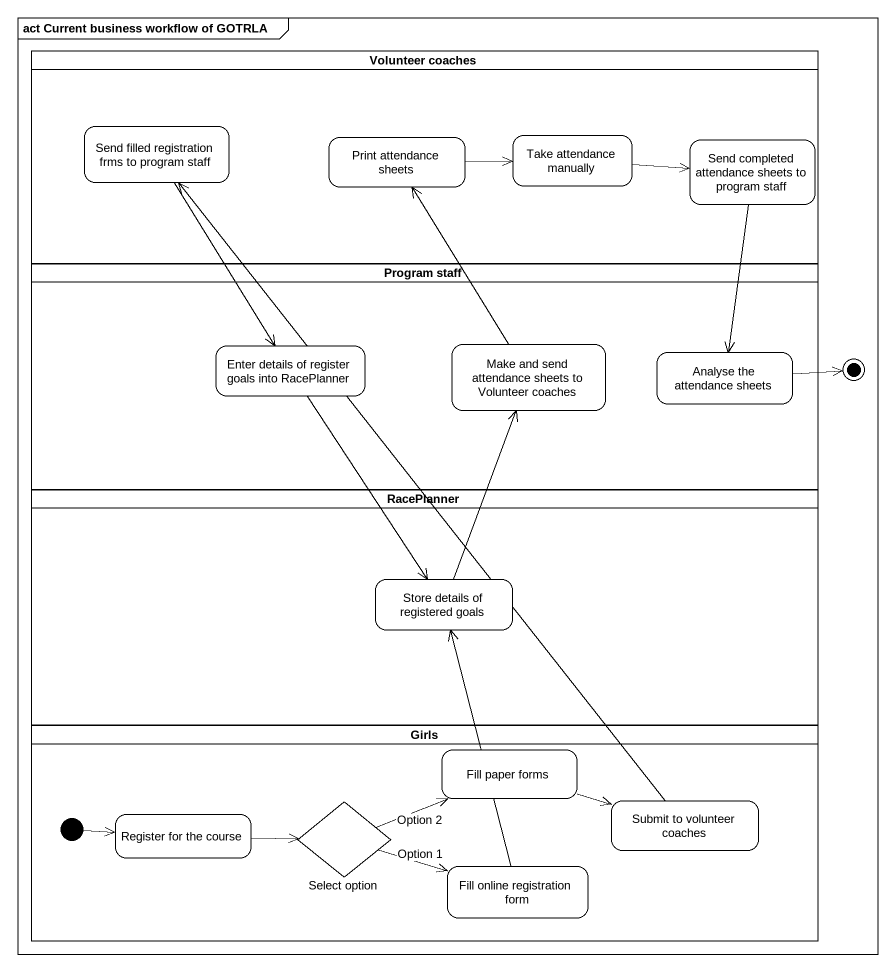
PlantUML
@startuml
mainframe act Current business workflow of GOTRLA
hide empty description
state "Volunteer coaches" as Volunteer_coaches <<partition>> {
  state "Send filled registration frms to program staff" as Send_filled_registration
  state "Print attendance sheets" as Print_attendance_sheets
  state "Take attendance manually" as Take_attendance_manually
  state "Send completed attendance sheets to program staff" as Send_completed_attendance
}
state "Program staff" as Program_staff <<partition>> {
  state "Enter details of register goals into RacePlanner" as Enter_details_of_register
  state "Make and send attendance sheets to Volunteer coaches" as Make_and_send_attendance
  state "Analyse the attendance sheets" as Analyse_the_attendance
}
state final1 <<end>>
state RacePlanner <<partition>> {
  state "Store details of registered goals" as Store_details_of_registered
}
state Girls <<partition>> {
  state "Fill paper forms" as Fill_paper_forms
  state "Register for the course" as Register_for_the_course
  state "Select option" as Select_option <<choice>>
  state "Submit to volunteer coaches" as Submit_to_volunteer_coaches
  state "Fill online registration form" as Fill_online_registration
  [*] -right-> Register_for_the_course
}
Send_filled_registration --> Enter_details_of_register
Print_attendance_sheets -right-> Take_attendance_manually
Take_attendance_manually -right-> Send_completed_attendance
Send_completed_attendance --> Analyse_the_attendance
Enter_details_of_register --> Store_details_of_registered
Make_and_send_attendance -up-> Print_attendance_sheets
Analyse_the_attendance -right-> final1
Store_details_of_registered -up-> Make_and_send_attendance
Fill_paper_forms -right-> Submit_to_volunteer_coaches
Register_for_the_course -right-> Select_option
Select_option -right-> Fill_paper_forms : Option 2
Select_option -right-> Fill_online_registration : Option 1
Submit_to_volunteer_coaches -up-> Send_filled_registration
Fill_online_registration -up-> Store_details_of_registered
@enduml
